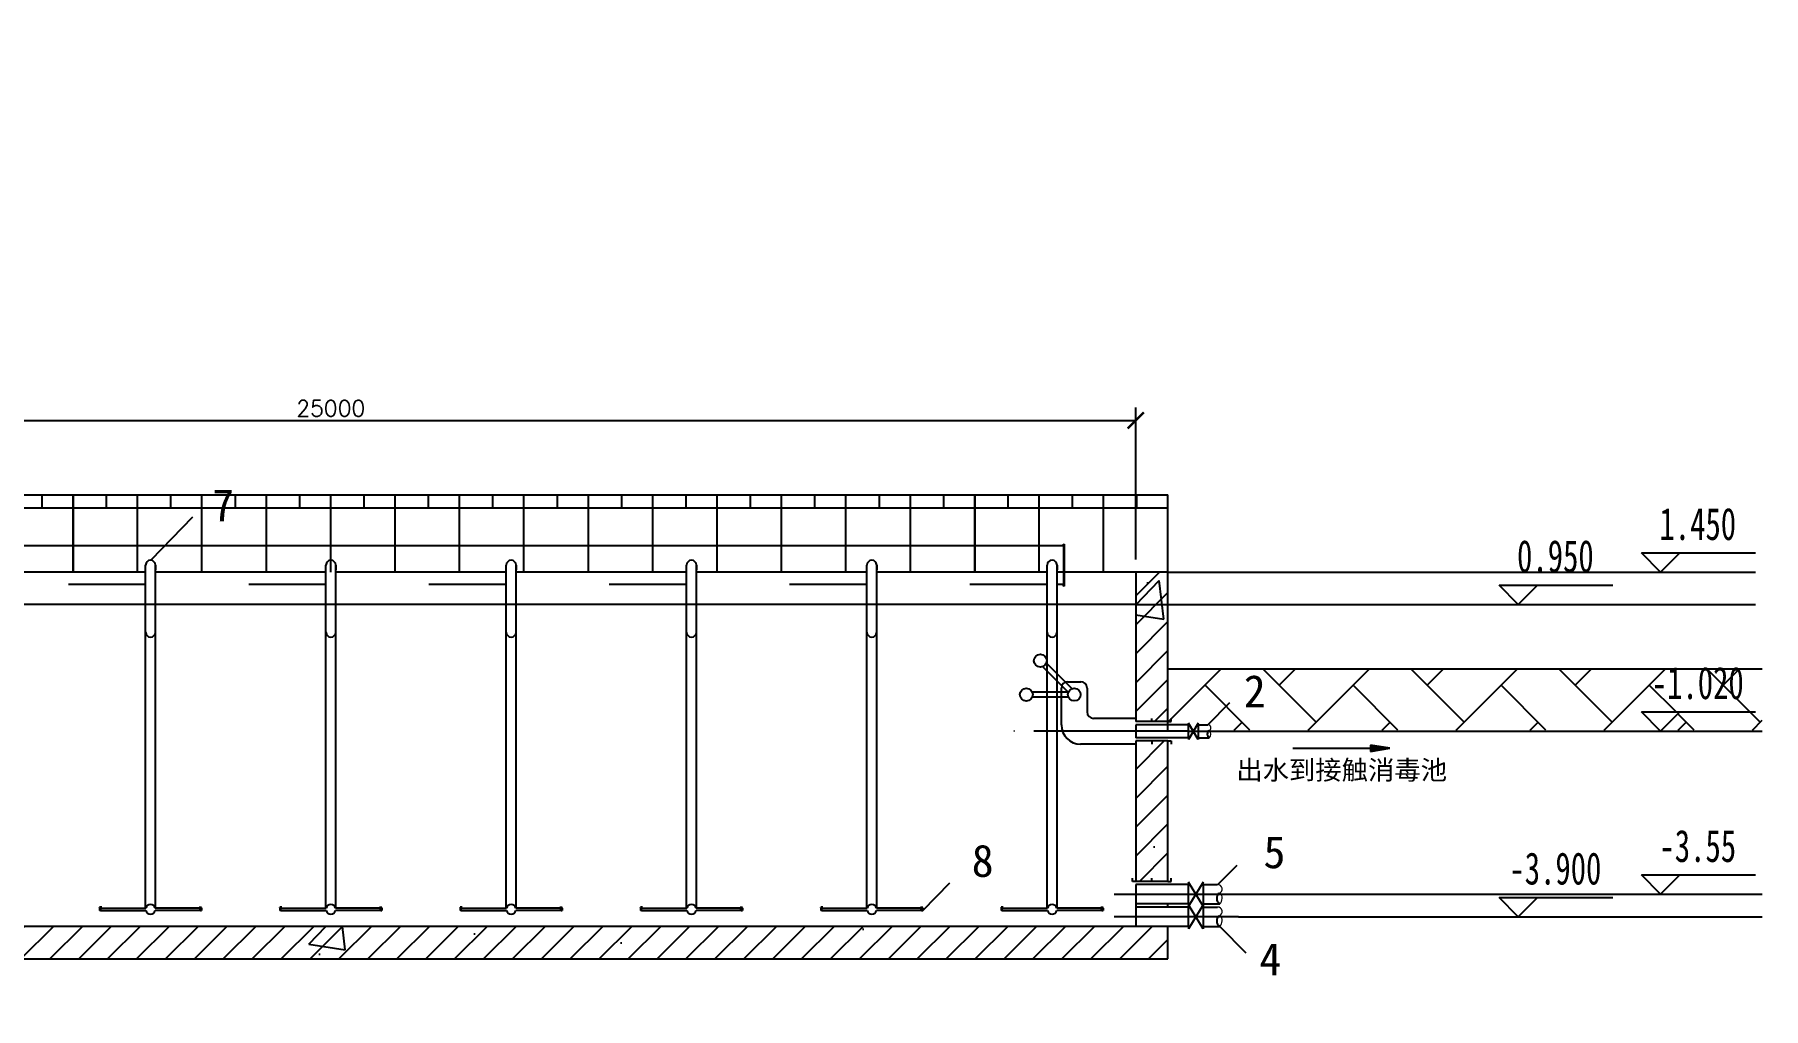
# Model space of a CAD drawing. Header units: millimetres. Extents: x 279 to 2876, y -494 to 1800.
# Drawn here: x 1002.6 to 1271.1, y -282.8 to -131.6 of the extents above; entities that cross this region are included whole.
import ezdxf

# ---------------------------------------------------------------- set-up
doc = ezdxf.new("R2010")
doc.units = ezdxf.units.MM
doc.linetypes.add('ACAD_ISO03W100', pattern=[30, 12, -18])
doc.linetypes.add('ACAD_ISO04W100', pattern=[30, 24, -3, 0, -3])
doc.layers.add('图层2', color=5, linetype='Continuous', lineweight=25, plot=False)
doc.styles.get("Standard").update_dxf_attribs({"font": 'txt', "bigfont": 'gbcbig.shx'})
doc.dimstyles.new('副本 ISO-25', dxfattribs={"dimtxt": 2.5, "dimasz": 2.5, "dimexe": 2, "dimexo": 2, "dimtad": 1, "dimlfac": 100, "dimtxsty": 'Standard', "dimblk": 'ARCHTICK', "dimcen": 2.5, "dimadec": 0, "dimazin": 0, "dimtfac": 1, "dimtmove": 0, "dimatfit": 3, "dimfxl": 1, "dimarcsym": 0})

# ---------------------------------------------------------------- blocks, each defined once
blk = doc.blocks.new('_ArchTick')
at = {"color": 0, "linetype": 'ByBlock', "const_width": 0.15}
blk.add_lwpolyline([(-0.5, -0.5), (0.5, 0.5)], dxfattribs=at)
blk = doc.blocks.new('*D53')
at = {"layer": '图层2', "color": 0, "lineweight": -2, "transparency": 16777216}
for p, q in [((923.64, -213.05), (923.64, -189.48)), ((1173.64, -213.05), (1173.64, -189.48)), ((923.64, -191.48), (1173.64, -191.48))]:
    blk.add_line(p, q, dxfattribs=at)
at = {"layer": '图层2', "color": 0, "lineweight": -2, "transparency": 16777216, "xscale": 2.5, "yscale": 2.5, "zscale": 2.5, "rotation": 180}
blk.add_blockref('_ArchTick', (923.64, -191.48), dxfattribs=at)
at = {"layer": '图层2', "color": 0, "lineweight": -2, "transparency": 16777216, "xscale": 2.5, "yscale": 2.5, "zscale": 2.5}
blk.add_blockref('_ArchTick', (1173.64, -191.48), dxfattribs=at)
at = {"layer": '图层2', "color": 0, "transparency": 16777216, "insert": (1048.64, -189.6), "char_height": 2.5, "attachment_point": 5}
blk.add_mtext('25000', dxfattribs=at)

msp = doc.modelspace()

# ---------------------------------------------------------------- hatches: boundary and pattern name
h = msp.add_hatch()
h.set_pattern_fill('ANSI31', color=256, style=0)
h.set_pattern_definition([(45, (299.2907, -738.3604), (-2.245064, 2.245064), [])])
h.paths.add_polyline_path([(870.56582, -12.1404), (865.56582, -12.1404), (865.56582, -64.4904), (870.56582, -64.4904)])
h.paths.add_polyline_path([(995.56582, -20.50611), (995.56582, -19.00611), (995.56582, -12.1404), (990.56582, -12.1404), (990.56582, -19.00611), (990.56582, -20.50611), (990.56582, -64.4904), (995.56582, -64.4904)])
h.paths.add_polyline_path([(983.11159, -67.1404), (940.97083, -67.1404), (942.74642, -72.1404), (985.68478, -72.1404)])
h.paths.add_polyline_path([(995.56582, -64.4904), (990.56582, -64.4904), (990.56582, -67.1404), (983.11159, -67.1404), (985.68478, -72.1404), (995.56582, -72.1404)])
h.paths.add_polyline_path([(940.97083, -67.1404), (930.56582, -67.1404), (930.56582, -72.1404), (942.74642, -72.1404)])
h.paths.add_polyline_path([(930.56582, -67.1404), (881.41478, -67.1404), (883.98797, -72.1404), (930.56582, -72.1404)])
h.paths.add_polyline_path([(881.41478, -67.1404), (870.56582, -67.1404), (870.56582, -64.4904), (865.56582, -64.4904), (865.56582, -72.1404), (883.98797, -72.1404)])
h.paths.add_polyline_path([(1068.5659, -67.1404), (1008.5659, -67.1404), (1008.5659, -64.4904), (1003.5659, -64.4904), (1003.5659, -72.1404), (1068.5659, -72.1404)])
h.paths.add_polyline_path([(1008.5659, -20.50611), (1008.5659, -19.00611), (1008.5659, -12.1404), (1003.5659, -12.1404), (1003.5659, -19.00611), (1003.5659, -20.50611), (1003.5659, -64.4904), (1008.5659, -64.4904)])
h.paths.add_polyline_path([(1133.5659, -12.1404), (1128.5659, -12.1404), (1128.5659, -64.4904), (1133.5659, -64.4904)])
h.paths.add_polyline_path([(1068.5659, -67.1404), (1068.5659, -72.1404), (1133.5659, -72.1404), (1133.5659, -64.4904), (1128.5659, -64.4904), (1128.5659, -67.1404)])
h.paths.add_polyline_path([(1263.5659, -64.4904), (1258.5659, -64.4904), (1258.5659, -67.1404), (1198.5659, -67.1404), (1198.5659, -72.1404), (1263.5659, -72.1404)])
h.paths.add_polyline_path([(1198.5659, -67.1404), (1138.5659, -67.1404), (1138.5659, -64.4904), (1133.5659, -64.4904), (1133.5659, -72.1404), (1198.5659, -72.1404)])
h.paths.add_polyline_path([(1138.5659, -12.1404), (1133.5659, -12.1404), (1133.5659, -64.4904), (1138.5659, -64.4904)])
h.paths.add_polyline_path([(1263.5659, -20.50611), (1263.5659, -19.00611), (1263.5659, -12.1404), (1258.5659, -12.1404), (1258.5659, -19.00611), (1258.5659, -20.50611), (1258.5659, -64.4904), (1263.5659, -64.4904)])
h.paths.add_polyline_path([(1276.56598, -20.50611), (1276.56598, -19.00611), (1276.56598, -12.1404), (1271.56598, -12.1404), (1271.56598, -19.00611), (1271.56598, -20.50611), (1271.56598, -64.4904), (1276.56598, -64.4904)])
h.paths.add_polyline_path([(1336.56598, -67.1404), (1276.56598, -67.1404), (1276.56598, -64.4904), (1271.56598, -64.4904), (1271.56598, -72.1404), (1336.56598, -72.1404)])
h.paths.add_polyline_path([(1401.56598, -67.1404), (1396.56598, -67.1404), (1336.56598, -67.1404), (1336.56598, -72.1404), (1401.56598, -72.1404)])
h.paths.add_polyline_path([(1401.56598, -30.1404), (1396.56598, -30.1404), (1396.56598, -64.4904), (1401.56598, -64.4904)])
h.paths.add_polyline_path([(1401.56598, -12.1404), (1396.56598, -12.1404), (1396.56598, -30.1404), (1401.56598, -30.1404)])
h.paths.add_polyline_path([(1178.64104, -215.05328), (1173.64104, -215.05328), (1173.64104, -238.25328), (1178.64104, -238.25328)])
h.paths.add_polyline_path([(1178.64104, -241.25328), (1173.64104, -241.25328), (1173.64104, -263.05328), (1178.64104, -263.05328)])
h.paths.add_polyline_path([(1178.64104, -270.05328), (1173.64104, -270.05328), (923.64104, -270.05328), (923.64104, -266.55328), (918.64104, -266.55328), (918.64104, -275.07285), (928.64104, -275.07285), (928.64104, -275.05328), (1178.64104, -275.05328)])
h.paths.add_polyline_path([(923.64104, -228.55328), (918.64104, -228.55328), (918.64104, -263.55328), (923.64104, -263.55328)])
h.paths.add_polyline_path([(923.64104, -216.94935), (918.64104, -216.94935), (918.64104, -219.66899), (918.64104, -225.55328), (923.64104, -225.55328), (923.64104, -220.05328)])
h.paths.add_polyline_path([(923.64104, -215.05328), (918.64104, -215.05328), (918.64104, -216.94935), (923.64104, -216.94935)])
h = msp.add_hatch()
h.set_pattern_fill('AR-CONC', color=256, scale=0.25, style=0)
h.set_pattern_definition([(50, (299.29, -738.36), (45.5462, -3.9848), [4.7625, -52.3875]), (355, (299.29, -738.36), (-8.8107, 47.7642), [3.81, -41.91]), (100.451, (303.086, -738.692), (36.7356, 43.7792), [4.0475, -44.5225]), (46.184, (299.29, -725.66), (67.7698, -10.5106), [7.1437, -78.5812]), (96.6356, (304.94, -726.536), (59.351, 61.8564), [6.0713, -66.7837]), (351.184, (299.29, -725.66), (59.351, 61.8563), [5.715, -62.865]), (21, (305.64, -728.835), (37.9037, -25.5664), [4.7625, -52.3875]), (326, (305.64, -728.835), (15.4505, 46.047), [3.81, -41.91]), (71.4514, (308.8, -730.966), (53.3541, 20.4807), [4.0475, -44.5225]), (37.5, (299.29, -738.36), (0.77215, 21.13876), [0, -41.402, 0, -42.545, 0, -42.06875]), (7.5, (299.29, -738.36), (16.7049, 25.04514), [0, -24.257, 0, -40.4495, 0, -16.03375]), (327.5, (285.13, -738.36), (33.89765, -1.43219), [0, -15.875, 0, -49.53, 0, -65.7225]), (317.5, (278.78, -738.36), (37.0323, 6.3566), [0, -20.6375, 0, -32.893, 0, -46.6725])])
h.paths.add_polyline_path([(865.56582, -64.4904), (870.56582, -64.4904), (870.56582, -12.1404), (865.56582, -12.1404)])
h.paths.add_polyline_path([(865.56582, -72.1404), (977.14366, -72.1404), (979.71685, -67.1404), (870.56582, -67.1404), (870.56582, -64.4904), (865.56582, -64.4904)])
h.paths.add_polyline_path([(979.71685, -67.1404), (930.56582, -67.1404), (930.56582, -72.1404), (977.14366, -72.1404)], flags=16)
h.paths.add_polyline_path([(930.56582, -67.1404), (930.56582, -72.1404), (942.74642, -72.1404), (940.97083, -67.1404)], flags=0)
h.paths.add_polyline_path([(940.97083, -67.1404), (878.02004, -67.1404), (875.44685, -72.1404), (942.74642, -72.1404)], flags=16)
h.paths.add_polyline_path([(878.02004, -67.1404), (875.44685, -72.1404), (995.56582, -72.1404), (995.56582, -64.4904), (990.56582, -64.4904), (990.56582, -67.1404)])
h.paths.add_polyline_path([(990.56582, -64.4904), (995.56582, -64.4904), (995.56582, -20.50611), (995.56582, -19.00611), (995.56582, -12.1404), (990.56582, -12.1404), (990.56582, -19.00611), (990.56582, -20.50611)])
h.paths.add_polyline_path([(1003.5659, -64.4904), (1008.5659, -64.4904), (1008.5659, -20.50611), (1008.5659, -19.00611), (1008.5659, -12.1404), (1003.5659, -12.1404), (1003.5659, -19.00611), (1003.5659, -20.50611)])
h.paths.add_polyline_path([(1008.5659, -67.1404), (1008.5659, -64.4904), (1003.5659, -64.4904), (1003.5659, -72.1404), (1068.5659, -72.1404), (1068.5659, -67.1404)])
h.paths.add_polyline_path([(1068.5659, -67.1404), (1068.5659, -72.1404), (1133.5659, -72.1404), (1133.5659, -64.4904), (1128.5659, -64.4904), (1128.5659, -67.1404)])
h.paths.add_polyline_path([(1128.5659, -64.4904), (1133.5659, -64.4904), (1133.5659, -12.1404), (1128.5659, -12.1404)])
h.paths.add_polyline_path([(1133.5659, -64.4904), (1138.5659, -64.4904), (1138.5659, -12.1404), (1133.5659, -12.1404)])
h.paths.add_polyline_path([(1138.5659, -67.1404), (1138.5659, -64.4904), (1133.5659, -64.4904), (1133.5659, -72.1404), (1198.5659, -72.1404), (1198.5659, -67.1404)])
h.paths.add_polyline_path([(1263.5659, -72.1404), (1263.5659, -64.4904), (1258.5659, -64.4904), (1258.5659, -67.1404), (1198.5659, -67.1404), (1198.5659, -72.1404)])
h.paths.add_polyline_path([(1258.5659, -64.4904), (1263.5659, -64.4904), (1263.5659, -20.50611), (1263.5659, -19.00611), (1263.5659, -12.1404), (1258.5659, -12.1404), (1258.5659, -19.00611), (1258.5659, -20.50611)])
h.paths.add_polyline_path([(1271.56598, -64.4904), (1276.56598, -64.4904), (1276.56598, -20.50611), (1276.56598, -19.00611), (1276.56598, -12.1404), (1271.56598, -12.1404), (1271.56598, -19.00611), (1271.56598, -20.50611)])
h.paths.add_polyline_path([(1336.56598, -72.1404), (1336.56598, -67.1404), (1276.56598, -67.1404), (1276.56598, -64.4904), (1271.56598, -64.4904), (1271.56598, -72.1404)])
h.paths.add_polyline_path([(1401.56598, -72.1404), (1401.56598, -67.1404), (1396.56598, -67.1404), (1336.56598, -67.1404), (1336.56598, -72.1404)])
h.paths.add_polyline_path([(1401.56598, -30.1404), (1396.56598, -30.1404), (1396.56598, -64.4904), (1401.56598, -64.4904)])
h.paths.add_polyline_path([(1396.56598, -30.1404), (1401.56598, -30.1404), (1401.56598, -12.1404), (1396.56598, -12.1404)])
h.paths.add_polyline_path([(923.64104, -228.55328), (918.64104, -228.55328), (918.64104, -263.55328), (923.64104, -263.55328)])
h.paths.add_polyline_path([(918.64104, -225.55328), (923.64104, -225.55328), (923.64104, -220.05328), (923.64104, -216.94935), (918.64104, -216.94935), (918.64104, -219.66899)])
h.paths.add_polyline_path([(923.64104, -216.94935), (923.64104, -215.05328), (918.64104, -215.05328), (918.64104, -216.94935)])
h.paths.add_polyline_path([(923.64104, -270.05328), (923.64104, -266.55328), (918.64104, -266.55328), (918.64104, -275.07285), (1178.64104, -275.07285), (1178.64104, -270.05328), (1173.64104, -270.05328)])
h.paths.add_polyline_path([(1178.64104, -241.25328), (1173.64104, -241.25328), (1173.64104, -263.05328), (1178.64104, -263.05328)])
h.paths.add_polyline_path([(1178.64104, -215.05328), (1173.64104, -215.05328), (1173.64104, -238.25328), (1178.64104, -238.25328)])
h = msp.add_hatch()
h.set_pattern_fill('AR-HBONE', color=256, scale=0.08, style=0)
h.set_pattern_definition([(45, (299.291, -738.3604), (1e-15, 11.49473), [24.384, -8.128]), (135, (305.038, -732.613), (1e-15, 11.49473), [24.384, -8.128])])
h.paths.add_polyline_path([(918.64104, -229.55328), (862.07913, -229.55328), (862.07913, -239.55328), (918.64104, -239.55328)])
h.paths.add_polyline_path([(1270.90105, -230.05328), (1178.64104, -230.05328), (1178.64104, -238.75328), (1181.83104, -238.75328), (1181.83104, -238.50328), (1182.46104, -239.55328), (1182.70104, -239.55328), (1183.33104, -238.50328), (1183.33104, -238.75328), (1184.83104, -238.75328, -0.731989717), (1185.16542, -239.55328), (1254.93996, -239.55328), (1252.169, -236.75328), (1258.10677, -236.75328), (1255.33581, -239.55328), (1270.90105, -239.55328)])
h.paths.add_polyline_path([(1252.18847, -228.49447), (1269.62847, -228.49447), (1269.62847, -236.08019), (1252.18847, -236.08019)], flags=9)
h.paths.add_polyline_path([(1189.44846, -227.26388), (1194.77703, -227.26388), (1194.77703, -234.76388), (1189.44846, -234.76388)], flags=9)
at = {"lineweight": -2}
msp.add_hatch(color=256, dxfattribs=at).paths.add_polyline_path([(1210.07829, -242.89455), (1213.07829, -242.39455), (1210.07829, -241.89455)])
at = {"layer": '图层2'}
h = msp.add_hatch(dxfattribs=at)
h.set_pattern_fill('AR-CONC', color=256, style=0)
h.set_pattern_definition([(130, (1806.54, -900.2), (-182.185, -15.94), [19.05, -209.55]), (185, (1806.54, -900.2), (35.243, 191.057), [15.24, -167.64]), (79.549, (1791.36, -901.52), (-146.943, 175.117), [16.19, -178.09]), (133.816, (1806.54, -849.4), (-271.08, -42.042), [28.575, -314.325]), (83.364, (1783.95, -852.9), (-237.404, 247.426), [24.285, -267.135]), (188.816, (1806.54, -849.4), (-237.405, 247.425), [22.86, -251.46]), (159, (1781.14, -862.1), (-151.615, -102.266), [19.05, -209.55]), (214, (1781.14, -862.1), (-61.802, 184.188), [15.24, -167.64]), (108.549, (1768.5, -870.62), (-213.416, 81.923), [16.19, -178.09]), (142.5, (1806.54, -900.194), (-3.0886, 84.555), [0, -165.608, 0, -170.18, 0, -168.275]), (172.5, (1806.54, -900.19), (-66.82, 100.1806), [0, -97.028, 0, -161.798, 0, -64.135]), (212.5, (1863.184, -900.194), (-135.5906, -5.7287), [0, -63.5, 0, -198.12, 0, -262.89]), (222.5, (1888.58, -900.2), (-148.129, 25.426), [0, -82.55, 0, -131.572, 0, -186.69])])
h.paths.add_polyline_path([(918.64104, -270.05328), (918.64104, -225.66899), (923.64104, -225.66899), (923.64104, -230.05328), (923.64104, -270.05328), (1173.64104, -270.05328), (1173.64104, -215.05328), (1178.64104, -215.05328), (1178.64104, -275.05328), (928.64104, -275.05328), (928.64104, -275.07285), (923.64104, -275.07285), (918.64104, -275.07285)])
h.paths.add_polyline_path([(923.64104, -225.66899), (918.64104, -225.66899), (918.64104, -219.66899), (923.64104, -219.66899)])
h.paths.add_polyline_path([(918.64104, -219.66899), (918.64104, -215.05328), (923.64104, -215.05328), (923.64104, -219.66899)])
h.paths.add_polyline_path([(1106.6786, -488.60427), (1106.6786, -441.96999), (1111.6786, -441.96999), (1111.6786, -493.60427), (981.6786, -493.60427), (981.6786, -433.60427), (986.6786, -433.60427), (986.6786, -488.60427)])
h.paths.add_polyline_path([(1106.6786, -433.60427), (1111.6786, -433.60427), (1111.6786, -440.46999), (1106.6786, -440.46999)], flags=17)

# ---------------------------------------------------------------- linework, layer by layer
for p, q in [((918.64104, -203.05328), (1008.64104, -203.05328)), ((1008.64104, -203.05328), (1138.64104, -203.05328)), ((1018.64104, -203.05328), (1148.64104, -203.05328)), ((1148.64104, -203.05328), (1178.64104, -203.05328)), ((918.64104, -205.05328), (1008.64104, -205.05328)), ((1008.64104, -205.05328), (1138.64104, -205.05328)), ((1018.64104, -205.05328), (1148.64104, -205.05328)), ((1020.77266, -213.12715), (1027.22028, -206.45812)), ((1148.64104, -205.05328), (1178.64104, -205.05328)), ((1019.89104, -215.05328), (993.41233, -215.05328)), ((1047.89104, -215.05328), (1021.41233, -215.05328)), ((1075.89104, -215.05328), (1049.41233, -215.05328)), ((1103.89104, -215.05328), (1077.41233, -215.05328)), ((1131.89104, -215.05328), (1105.41233, -215.05328)), ((1159.89104, -215.05328), (1133.41233, -215.05328)), ((1173.64104, -215.05328), (1161.41233, -215.05328)), ((1178.64104, -215.05328), (1173.64104, -215.05328)), ((1173.64104, -215.05328), (1173.64104, -238.25328)), ((1178.64104, -215.05328), (1173.64104, -215.05328)), ((1178.64104, -238.25328), (1178.64104, -215.05328)), ((1178.64104, -215.05328), (1269.85306, -215.05328)), ((1173.64104, -220.05328), (923.64104, -220.05328)), ((1173.64104, -220.05328), (1269.85306, -220.05328)), ((1159.24679, -229.77528), (1159.18776, -229.71625)), ((1163.17288, -233.70137), (1159.24679, -229.77528)), ((1159.81248, -229.2096), (1159.75344, -229.15057)), ((1163.73856, -233.13568), (1159.81248, -229.2096)), ((1178.64104, -230.05328), (1270.90105, -230.05328)), ((1178.64104, -239.55328), (1178.64104, -230.05328)), ((1162.09047, -238.62812), (1162.09047, -233.05328)), ((1162.09047, -234.05328), (1162.09047, -233.05328)), ((1163.09047, -232.05328), (1165.09047, -232.05328)), ((1166.09047, -233.05328), (1166.09047, -236.75328)), ((1163.1928, -233.65328), (1157.55699, -233.65328)), ((1163.1928, -234.45328), (1157.55699, -234.45328)), ((1184.83104, -238.75328), (1188.26798, -235.28453)), ((1162.09047, -238.75328), (1162.09047, -238.62812)), ((1173.64104, -237.75328), (1167.09047, -237.75328)), ((1181.83104, -238.75328), (1173.64104, -238.75328)), ((1173.64104, -238.75328), (1173.64104, -240.75328)), ((1176.14104, -238.25328), (1176.14104, -237.75328)), ((1181.83104, -238.50328), (1181.83104, -238.75328)), ((1183.33104, -238.50328), (1181.83104, -241.00328)), ((1183.33104, -241.00328), (1181.83104, -238.50328)), ((1181.83104, -240.75328), (1181.83104, -238.75328)), ((1183.33104, -238.75328), (1183.33104, -238.50328)), ((1183.33104, -238.75328), (1184.18898, -238.75328)), ((1183.33104, -238.75328), (1183.33104, -240.75328)), ((1183.33104, -238.75328), (1184.83104, -238.75328)), ((1181.83104, -240.75328), (1173.64104, -240.75328)), ((1173.64104, -241.25328), (1173.64104, -263.05328)), ((1176.14104, -241.25328), (1176.14104, -241.75328)), ((1178.64104, -263.05328), (1178.64104, -241.25328)), ((1181.83104, -240.75328), (1181.83104, -241.00328)), ((1183.33104, -240.75328), (1184.48295, -240.75328)), ((1183.33104, -240.75328), (1183.33104, -241.00328)), ((1184.48295, -240.75328), (1184.84094, -240.75328)), ((1184.84094, -240.75328), (1185.05919, -240.75328)), ((1191.1836, -239.75328), (1270.90105, -239.75328)), ((1173.64104, -241.75328), (1165.07324, -241.75328)), ((1166.09047, -241.75328), (1165.09047, -241.75328)), ((1166.09047, -241.75328), (1166.09047, -241.75328)), ((1176.14104, -263.05328), (1176.14104, -262.55328)), ((1186.39158, -263.55059), (1189.39465, -260.5303)), ((1140.56604, -267.57828), (1144.76632, -263.30424)), ((1170.28175, -265.05328), (1191.53304, -265.05328)), ((1173.64104, -263.55328), (1173.64104, -270.05328)), ((1181.83104, -263.55328), (1173.64104, -263.55328)), ((1181.83104, -263.17828), (1181.83104, -263.55328)), ((1184.08104, -263.17828), (1181.83104, -266.92828)), ((1184.08104, -266.92828), (1181.83104, -263.17828)), ((1181.83104, -266.55328), (1181.83104, -263.55328)), ((1184.08104, -263.55328), (1184.08104, -263.17828)), ((1184.08104, -263.55328), (1185.36795, -263.55328)), ((1184.08104, -263.55328), (1184.08104, -266.55328)), ((1184.08104, -263.55328), (1186.33104, -263.55328)), ((1191.53304, -265.05328), (1270.90105, -265.05328)), ((1181.83104, -266.55328), (1173.64104, -266.55328)), ((1181.83104, -267.05328), (1173.64104, -267.05328)), ((1178.64104, -267.05328), (1178.64104, -266.55328)), ((1181.83104, -266.55328), (1181.83104, -266.92828)), ((1181.83104, -266.67828), (1181.83104, -267.05328)), ((1184.08104, -266.67828), (1181.83104, -270.42828)), ((1184.08104, -270.42828), (1181.83104, -266.67828)), ((1181.83104, -270.05328), (1181.83104, -267.05328)), ((1184.08104, -266.55328), (1185.80891, -266.55328)), ((1184.08104, -266.55328), (1184.08104, -266.92828)), ((1184.08104, -267.05328), (1184.08104, -266.67828)), ((1184.08104, -267.05328), (1185.36795, -267.05328)), ((1184.08104, -267.05328), (1184.08104, -270.05328)), ((1184.08104, -267.05328), (1186.33104, -267.05328)), ((1185.80891, -266.55328), (1186.34589, -266.55328)), ((1186.34589, -266.55328), (1186.67327, -266.55328)), ((1173.64104, -270.05328), (923.64104, -270.05328)), ((1189.57018, -268.55328), (1170.28175, -268.55328)), ((1181.83104, -270.05328), (1173.64104, -270.05328)), ((1178.64104, -275.07285), (1178.64104, -270.05328)), ((1181.83104, -270.05328), (1181.83104, -270.42828)), ((1184.08104, -270.05328), (1185.80891, -270.05328)), ((1184.08104, -270.05328), (1184.08104, -270.42828)), ((1185.80891, -270.05328), (1186.34589, -270.05328)), ((1186.34589, -270.05328), (1186.67327, -270.05328)), ((1186.67327, -270.05328), (1190.72955, -274.14016)), ((1189.57018, -268.55328), (1270.90105, -268.55328)), ((918.64104, -275.07285), (1178.64104, -275.07285))]:
    msp.add_line(p, q)
at = {"lineweight": -2}
for p, q in [((1003.77674, -203.05328), (1003.77674, -205.05328)), ((1008.64104, -215.05328), (1008.64104, -203.05328)), ((1008.64104, -203.05328), (1008.64104, -215.05328)), ((1013.77674, -203.05328), (1013.77674, -205.05328)), ((1018.64104, -215.05328), (1018.64104, -203.05328)), ((1023.77674, -203.05328), (1023.77674, -205.05328)), ((1023.77674, -203.05328), (1023.77674, -205.05328)), ((1028.64104, -215.05328), (1028.64104, -203.05328)), ((1033.77674, -203.05328), (1033.77674, -205.05328)), ((1038.64104, -215.05328), (1038.64104, -203.05328)), ((1043.77674, -203.05328), (1043.77674, -205.05328)), ((1048.64104, -215.05328), (1048.64104, -203.05328)), ((1053.77674, -203.05328), (1053.77674, -205.05328)), ((1058.64104, -215.05328), (1058.64104, -203.05328)), ((1058.64104, -215.05328), (1058.64104, -203.05328)), ((1063.77674, -203.05328), (1063.77674, -205.05328)), ((1068.64104, -215.05328), (1068.64104, -203.05328)), ((1073.77674, -203.05328), (1073.77674, -205.05328)), ((1078.64104, -215.05328), (1078.64104, -203.05328)), ((1083.77674, -203.05328), (1083.77674, -205.05328)), ((1088.64104, -215.05328), (1088.64104, -203.05328)), ((1093.77674, -203.05328), (1093.77674, -205.05328)), ((1098.64104, -215.05328), (1098.64104, -203.05328)), ((1103.77674, -203.05328), (1103.77674, -205.05328)), ((1108.64104, -215.05328), (1108.64104, -203.05328)), ((1113.77674, -203.05328), (1113.77674, -205.05328)), ((1118.64104, -215.05328), (1118.64104, -203.05328)), ((1123.77674, -203.05328), (1123.77674, -205.05328)), ((1128.64104, -215.05328), (1128.64104, -203.05328)), ((1133.77674, -203.05328), (1133.77674, -205.05328)), ((1138.64104, -215.05328), (1138.64104, -203.05328)), ((1143.77674, -203.05328), (1143.77674, -205.05328)), ((1148.64104, -215.05328), (1148.64104, -203.05328)), ((1148.64104, -203.05328), (1148.64104, -215.05328)), ((1153.77674, -203.05328), (1153.77674, -205.05328)), ((1158.64104, -215.05328), (1158.64104, -203.05328)), ((1163.77674, -203.05328), (1163.77674, -205.05328)), ((1163.77674, -203.05328), (1163.77674, -205.05328)), ((1168.64104, -215.05328), (1168.64104, -203.05328)), ((1173.77674, -203.05328), (1173.77674, -205.05328)), ((1178.64104, -215.05328), (1178.64104, -203.05328)), ((1198.03418, -242.39455), (1210.07829, -242.39455)), ((1210.07829, -241.89455), (1210.07829, -242.89455)), ((1213.07829, -242.39455), (1210.07829, -241.89455)), ((1210.07829, -242.89455), (1213.07829, -242.39455))]:
    msp.add_line(p, q, dxfattribs=at)
at = {"lineweight": 25}
for p, q in [((1252.169, -212.05328), (1261.85306, -212.05328)), ((1255.13788, -215.05328), (1252.169, -212.05328)), ((1255.13788, -215.05328), (1258.10677, -212.05328)), ((1261.85306, -212.05328), (1266.85306, -212.05328)), ((1266.85306, -212.05328), (1269.85306, -212.05328)), ((1230.05943, -217.05328), (1239.7435, -217.05328)), ((1233.02832, -220.05328), (1230.05943, -217.05328)), ((1233.02832, -220.05328), (1235.9972, -217.05328)), ((1239.7435, -217.05328), (1244.7435, -217.05328)), ((1244.7435, -217.05328), (1247.7435, -217.05328)), ((1252.169, -236.75328), (1261.85306, -236.75328)), ((1255.13788, -239.75328), (1252.169, -236.75328)), ((1255.13788, -239.75328), (1258.10677, -236.75328)), ((1261.85306, -236.75328), (1266.85306, -236.75328)), ((1266.85306, -236.75328), (1269.85306, -236.75328)), ((1252.169, -262.05328), (1261.85306, -262.05328)), ((1255.13788, -265.05328), (1252.169, -262.05328)), ((1255.13788, -265.05328), (1258.10677, -262.05328)), ((1261.85306, -262.05328), (1266.85306, -262.05328)), ((1266.85306, -262.05328), (1269.85306, -262.05328)), ((1230.05943, -265.55328), (1239.7435, -265.55328)), ((1233.02832, -268.55328), (1230.05943, -265.55328)), ((1233.02832, -268.55328), (1235.9972, -265.55328)), ((1239.7435, -265.55328), (1244.7435, -265.55328)), ((1244.7435, -265.55328), (1247.7435, -265.55328))]:
    msp.add_line(p, q, dxfattribs=at)
at = {"lineweight": 0}
for p, q in [((1173.64104, -215.05328), (1173.64104, -238.25328)), ((1173.64104, -215.05328), (1178.64104, -215.05328)), ((1178.64104, -238.25328), (1178.64104, -215.05328)), ((1173.64104, -241.25328), (1173.64104, -263.05328)), ((1178.64104, -263.05328), (1178.64104, -241.25328)), ((1173.64104, -263.55328), (1173.64104, -270.05328)), ((1178.64104, -267.05328), (1178.64104, -266.55328)), ((1173.64104, -270.05328), (923.64104, -270.05328)), ((1178.64104, -275.05328), (1178.64104, -270.05328)), ((928.64104, -275.05328), (1178.64104, -275.05328))]:
    msp.add_line(p, q, dxfattribs=at)
for centre, radius in [((1158.82253, -228.78533), 1), ((1156.64047, -234.05328), 1), ((1164.09047, -234.05328), 0.98276)]:
    msp.add_circle(centre, radius)
for centre, radius, start, end in [((1163.09047, -233.05328), 1, 90, 180), ((1165.09047, -233.05328), 1, 0, 90), ((1165.09047, -238.75328), 3, 180, 270), ((1167.09047, -236.75328), 1, 180, 270)]:
    msp.add_arc(centre, radius, start, end)
for centre, radius, start, end in [((1184.8714, -239.20629), 0.45481, 282.990295, 95.0910891), ((1184.48799, -240.15729), 0.82552, 313.7833776, 42.3866), ((1186.39158, -264.2328), 0.68221, 282.990295, 95.0910891), ((1185.81647, -265.65929), 1.23827, 313.7833776, 42.3866), ((1186.39158, -267.7328), 0.68221, 282.990295, 95.0910891), ((1185.81647, -269.15929), 1.23827, 313.7833776, 42.3866)]:
    msp.add_arc(centre, radius, start, end, dxfattribs=at)
at = {"layer": '图层2'}
for p, q in [((1161.41233, -210.94935), (911.57221, -210.94935)), ((1162.41233, -210.94935), (1161.41233, -210.94935)), ((1162.41233, -210.94935), (1162.41233, -210.69935)), ((1162.41233, -210.69935), (1162.51233, -210.69935)), ((1162.41233, -210.94935), (1162.41233, -216.94935)), ((1162.51233, -210.69935), (1162.51233, -216.94935)), ((1019.89104, -220.05328), (1019.89104, -213.94935)), ((1021.41233, -220.05328), (1021.41233, -213.94935)), ((1021.41233, -213.94935), (1021.41233, -214.69935)), ((1047.89104, -220.05328), (1047.89104, -213.94935)), ((1049.41233, -220.05328), (1049.41233, -213.94935)), ((1049.41233, -213.94935), (1049.41233, -214.69935)), ((1075.89104, -220.05328), (1075.89104, -213.94935)), ((1077.41233, -220.05328), (1077.41233, -213.94935)), ((1077.41233, -213.94935), (1077.41233, -214.69935)), ((1103.89104, -220.05328), (1103.89104, -213.94935)), ((1105.41233, -220.05328), (1105.41233, -213.94935)), ((1105.41233, -213.94935), (1105.41233, -214.69935)), ((1131.89104, -220.05328), (1131.89104, -213.94935)), ((1133.41233, -220.05328), (1133.41233, -213.94935)), ((1133.41233, -213.94935), (1133.41233, -214.69935)), ((1159.89104, -220.05328), (1159.89104, -213.94935)), ((1161.41233, -220.05328), (1161.41233, -213.94935)), ((1161.41233, -213.94935), (1161.41233, -214.69935)), ((1162.41233, -216.94935), (1161.41233, -216.94935)), ((1162.41233, -217.19935), (1162.41233, -216.94935)), ((1162.51233, -217.19935), (1162.41233, -217.19935)), ((1162.51233, -216.94935), (1162.51233, -217.19935)), ((1019.89104, -267.22828), (1019.89104, -220.05328)), ((1021.41233, -267.22828), (1021.41233, -220.05328)), ((1047.89104, -267.22828), (1047.89104, -220.05328)), ((1049.41233, -267.22828), (1049.41233, -220.05328)), ((1075.89104, -267.22828), (1075.89104, -220.05328)), ((1077.41233, -267.22828), (1077.41233, -220.05328)), ((1103.89104, -267.22828), (1103.89104, -220.05328)), ((1105.41233, -267.22828), (1105.41233, -220.05328)), ((1131.89104, -267.22828), (1131.89104, -220.05328)), ((1133.41233, -267.22828), (1133.41233, -220.05328)), ((1159.89104, -267.22828), (1159.89104, -220.05328)), ((1161.41233, -267.22828), (1161.41233, -220.05328)), ((1021.41233, -225.11016), (1021.41233, -223.61016)), ((1049.41233, -225.11016), (1049.41233, -223.61016)), ((1077.41233, -225.11016), (1077.41233, -223.61016)), ((1105.41233, -225.11016), (1105.41233, -223.61016)), ((1133.41233, -225.11016), (1133.41233, -223.61016)), ((1161.41233, -225.11016), (1161.41233, -223.61016)), ((1178.64104, -238.25328), (1173.64104, -238.25328)), ((1178.64104, -238.25328), (1179.14104, -238.25328)), ((1179.14104, -238.25328), (1179.14104, -237.75328)), ((1178.64104, -241.25328), (1173.64104, -241.25328)), ((1178.64104, -241.25328), (1179.14104, -241.25328)), ((1179.14104, -241.25328), (1179.14104, -241.75328)), ((1173.14104, -263.05328), (1173.14104, -262.55328)), ((1173.64104, -263.05328), (1173.14104, -263.05328)), ((1178.64104, -263.05328), (1173.64104, -263.05328)), ((1178.64104, -263.05328), (1179.14104, -263.05328)), ((1179.14104, -263.05328), (1179.14104, -262.55328)), ((1013.06604, -267.05328), (1012.71604, -267.05328)), ((1012.89104, -267.40328), (1012.71604, -267.05328)), ((1012.80354, -267.22828), (1012.71604, -267.22828)), ((1012.71604, -267.22828), (1012.71604, -267.57828)), ((1012.89104, -267.57828), (1012.71604, -267.57828)), ((1012.89104, -267.40328), (1013.06604, -267.05328)), ((1012.89104, -267.57828), (1019.91175, -267.57828)), ((1012.97854, -267.22828), (1019.91175, -267.22828)), ((1028.30354, -267.22828), (1021.37034, -267.22828)), ((1028.39104, -267.57828), (1021.37034, -267.57828)), ((1028.21604, -267.05328), (1028.56604, -267.05328)), ((1028.39104, -267.40328), (1028.21604, -267.05328)), ((1028.39104, -267.40328), (1028.56604, -267.05328)), ((1028.39104, -267.57828), (1028.56604, -267.57828)), ((1028.47854, -267.22828), (1028.56604, -267.22828)), ((1028.56604, -267.22828), (1028.56604, -267.57828)), ((1041.06604, -267.05328), (1040.71604, -267.05328)), ((1040.89104, -267.40328), (1040.71604, -267.05328)), ((1040.80354, -267.22828), (1040.71604, -267.22828)), ((1040.71604, -267.22828), (1040.71604, -267.57828)), ((1040.89104, -267.57828), (1040.71604, -267.57828)), ((1040.89104, -267.40328), (1041.06604, -267.05328)), ((1040.89104, -267.57828), (1047.91175, -267.57828)), ((1040.97854, -267.22828), (1047.91175, -267.22828)), ((1056.30354, -267.22828), (1049.37034, -267.22828)), ((1056.39104, -267.57828), (1049.37034, -267.57828)), ((1056.21604, -267.05328), (1056.56604, -267.05328)), ((1056.39104, -267.40328), (1056.21604, -267.05328)), ((1056.39104, -267.40328), (1056.56604, -267.05328)), ((1056.39104, -267.57828), (1056.56604, -267.57828)), ((1056.47854, -267.22828), (1056.56604, -267.22828)), ((1056.56604, -267.22828), (1056.56604, -267.57828)), ((1069.06604, -267.05328), (1068.71604, -267.05328)), ((1068.89104, -267.40328), (1068.71604, -267.05328)), ((1068.80354, -267.22828), (1068.71604, -267.22828)), ((1068.71604, -267.22828), (1068.71604, -267.57828)), ((1068.89104, -267.57828), (1068.71604, -267.57828)), ((1068.89104, -267.40328), (1069.06604, -267.05328)), ((1068.89104, -267.57828), (1075.91175, -267.57828)), ((1068.97854, -267.22828), (1075.91175, -267.22828)), ((1084.30354, -267.22828), (1077.37034, -267.22828)), ((1084.39104, -267.57828), (1077.37034, -267.57828)), ((1084.21604, -267.05328), (1084.56604, -267.05328)), ((1084.39104, -267.40328), (1084.21604, -267.05328)), ((1084.39104, -267.40328), (1084.56604, -267.05328)), ((1084.39104, -267.57828), (1084.56604, -267.57828)), ((1084.47854, -267.22828), (1084.56604, -267.22828)), ((1084.56604, -267.22828), (1084.56604, -267.57828)), ((1097.06604, -267.05328), (1096.71604, -267.05328)), ((1096.89104, -267.40328), (1096.71604, -267.05328)), ((1096.80354, -267.22828), (1096.71604, -267.22828)), ((1096.71604, -267.22828), (1096.71604, -267.57828)), ((1096.89104, -267.57828), (1096.71604, -267.57828)), ((1096.89104, -267.40328), (1097.06604, -267.05328)), ((1096.89104, -267.57828), (1103.91175, -267.57828)), ((1096.97854, -267.22828), (1103.91175, -267.22828)), ((1112.30354, -267.22828), (1105.37034, -267.22828)), ((1112.39104, -267.57828), (1105.37034, -267.57828)), ((1112.21604, -267.05328), (1112.56604, -267.05328)), ((1112.39104, -267.40328), (1112.21604, -267.05328)), ((1112.39104, -267.40328), (1112.56604, -267.05328)), ((1112.39104, -267.57828), (1112.56604, -267.57828)), ((1112.47854, -267.22828), (1112.56604, -267.22828)), ((1112.56604, -267.22828), (1112.56604, -267.57828)), ((1125.06604, -267.05328), (1124.71604, -267.05328)), ((1124.89104, -267.40328), (1124.71604, -267.05328)), ((1124.80354, -267.22828), (1124.71604, -267.22828)), ((1124.71604, -267.22828), (1124.71604, -267.57828)), ((1124.89104, -267.57828), (1124.71604, -267.57828)), ((1124.89104, -267.40328), (1125.06604, -267.05328)), ((1124.89104, -267.57828), (1131.91175, -267.57828)), ((1124.97854, -267.22828), (1131.91175, -267.22828)), ((1140.30354, -267.22828), (1133.37034, -267.22828)), ((1140.39104, -267.57828), (1133.37034, -267.57828)), ((1140.21604, -267.05328), (1140.56604, -267.05328)), ((1140.39104, -267.40328), (1140.21604, -267.05328)), ((1140.39104, -267.40328), (1140.56604, -267.05328)), ((1140.39104, -267.57828), (1140.56604, -267.57828)), ((1140.47854, -267.22828), (1140.56604, -267.22828)), ((1140.56604, -267.22828), (1140.56604, -267.57828)), ((1153.06604, -267.05328), (1152.71604, -267.05328)), ((1152.89104, -267.40328), (1152.71604, -267.05328)), ((1152.80354, -267.22828), (1152.71604, -267.22828)), ((1152.71604, -267.22828), (1152.71604, -267.57828)), ((1152.89104, -267.57828), (1152.71604, -267.57828)), ((1152.89104, -267.40328), (1153.06604, -267.05328)), ((1152.89104, -267.57828), (1159.91175, -267.57828)), ((1152.97854, -267.22828), (1159.91175, -267.22828)), ((1168.30354, -267.22828), (1161.37034, -267.22828)), ((1168.39104, -267.57828), (1161.37034, -267.57828)), ((1168.21604, -267.05328), (1168.56604, -267.05328)), ((1168.39104, -267.40328), (1168.21604, -267.05328)), ((1168.47854, -267.22828), (1168.30354, -267.22828)), ((1168.39104, -267.40328), (1168.56604, -267.05328)), ((1168.39104, -267.40328), (1168.39104, -267.22828)), ((1168.39104, -267.40328), (1168.39104, -267.57828)), ((1168.39104, -267.57828), (1168.56604, -267.57828)), ((1168.47854, -267.22828), (1168.56604, -267.22828)), ((1168.56604, -267.22828), (1168.56604, -267.57828))]:
    msp.add_line(p, q, dxfattribs=at)
at = {"layer": '图层2', "linetype": 'ACAD_ISO03W100'}
for p, q in [((1019.89104, -216.94935), (993.41233, -216.94935)), ((1047.89104, -216.94935), (1021.41233, -216.94935)), ((1075.89104, -216.94935), (1049.41233, -216.94935)), ((1103.89104, -216.94935), (1077.41233, -216.94935)), ((1131.89104, -216.94935), (1105.41233, -216.94935)), ((1159.89104, -216.94935), (1133.41233, -216.94935))]:
    msp.add_line(p, q, dxfattribs=at)
at = {"layer": '图层2', "color": 0, "linetype": 'ACAD_ISO04W100'}
for q in [(1151.80033, -239.75328), (1191.1836, -239.75328)]:
    msp.add_line((1181.83104, -239.75328), q, dxfattribs=at)
at = {"layer": '图层2'}
for centre, radius, start, end in [((1020.65169, -213.94935), 0.76065, 0, 180), ((1048.65169, -213.94935), 0.76065, 0, 180), ((1076.65169, -213.94935), 0.76065, 0, 180), ((1104.65169, -213.94935), 0.76065, 0, 180), ((1132.65169, -213.94935), 0.76065, 0, 180), ((1160.65169, -213.94935), 0.76065, 0, 180), ((1020.65169, -224.36016), 0.76065, 180, 0), ((1048.65169, -224.36016), 0.76065, 180, 0), ((1076.65169, -224.36016), 0.76065, 180, 0), ((1104.65169, -224.36016), 0.76065, 180, 0), ((1132.65169, -224.36016), 0.76065, 180, 0), ((1160.65169, -224.36016), 0.76065, 180, 0), ((1020.64104, -267.40328), 0.75, 13.4933988, 166.5066012), ((1020.64104, -267.40328), 0.75, 193.4933988, 346.5066012), ((1048.64104, -267.40328), 0.75, 13.4933988, 166.5066012), ((1048.64104, -267.40328), 0.75, 193.4933988, 346.5066012), ((1076.64104, -267.40328), 0.75, 13.4933988, 166.5066012), ((1076.64104, -267.40328), 0.75, 193.4933988, 346.5066012), ((1104.64104, -267.40328), 0.75, 13.4933988, 166.5066012), ((1104.64104, -267.40328), 0.75, 193.4933988, 346.5066012), ((1132.64104, -267.40328), 0.75, 13.4933988, 166.5066012), ((1132.64104, -267.40328), 0.75, 193.4933988, 346.5066012), ((1160.64104, -267.40328), 0.75, 13.4933988, 166.5066012), ((1160.64104, -267.40328), 0.75, 193.4933988, 346.5066012)]:
    msp.add_arc(centre, radius, start, end, dxfattribs=at)
at = {"layer": '图层2', "color": 0}
for centre, radius in [((1185.45077, -240.1677), 0.70444), ((1187.26063, -265.67491), 1.05665), ((1187.26063, -269.17491), 1.05665)]:
    msp.add_arc(centre, radius, 132.6346558, 236.2295677, dxfattribs=at)

# ---------------------------------------------------------------- texts
at = {"lineweight": 0, "char_height": 5, "width": 30, "attachment_point": 5}
for s, insert in [('{\\fFangSong|b0|i0|c134|p49;7}', (1031.92115, -204.64386)), ('{\\fFangSong|b0|i0|c134|p49;2}', (1192.11274, -233.51388)), ('{\\fFangSong|b0|i0|c134|p49;8}', (1149.86512, -259.89457)), ('{\\fFangSong|b0|i0|c134|p49;5}', (1195.17563, -258.55328)), ('{\\fFangSong|b0|i0|c134|p49;4}', (1194.53235, -275.15212))]:
    msp.add_mtext(s, dxfattribs=dict(at, insert=insert))
at = {"lineweight": 25, "char_height": 5, "width": 30, "attachment_point": 2}
for s, insert in [('{\\fFangSong|b0|i0|c134|p49;\\W0.7;1.450}', (1260.90847, -205.04447)), ('{\\fFangSong|b0|i0|c134|p49;\\W0.7;0.950}', (1238.79891, -210.04447)), ('{\\fFangSong|b0|i0|c134|p49;\\W0.7;-1.020}', (1260.90847, -229.74447)), ('{\\fFangSong|b0|i0|c134|p49;\\W0.7;-3.55}', (1260.90847, -255.04447)), ('{\\fFangSong|b0|i0|c134|p49;\\W0.7;-3.900}', (1238.79891, -258.54447))]:
    msp.add_mtext(s, dxfattribs=dict(at, insert=insert))
at = {"lineweight": -2, "insert": (1189.24298, -244.2605), "char_height": 3, "width": 39.9924799, "attachment_point": 1}
msp.add_mtext('{\\fFangSong|b1|i0|c134|p49;出水到接触消毒池}', dxfattribs=at)

# ---------------------------------------------------------------- dimensions: what is measured, and where the dimension line sits
at = {"layer": '图层2'}
dim = msp.add_linear_dim(base=(1173.64104, -191.47875), p1=(923.64104, -215.05328), p2=(1173.64104, -215.05328), dimstyle='副本 ISO-25', dxfattribs=at)
dim.commit()
dim.dimension.update_dxf_attribs({"geometry": '*D53', "text_midpoint": (1048.64104, -189.60375)})

doc.saveas('drawing.dxf')
